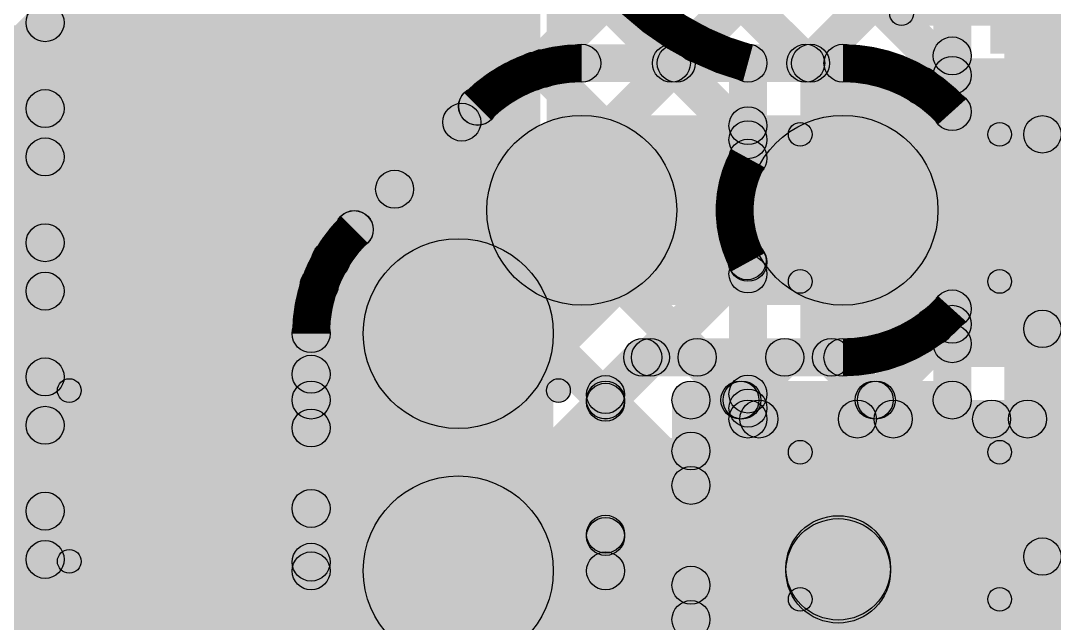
# Model space of a CAD drawing. Header units: millimetres. Extents: x -0.24 to 2.5, y 0 to 2.55.
# Drawn here: x 0.3778 to 0.5955, y 0.2309 to 0.358 of the extents above; entities that cross this region are included whole.
import ezdxf

# ---------------------------------------------------------------- set-up
doc = ezdxf.new("R2010")
doc.units = ezdxf.units.MM
doc.header["$MEASUREMENT"] = 0
for name, color, linetype in [('BottomLayer', 5, 'Continuous'), ('BottomPaste', 16, 'Continuous'), ('BottomSolder', 6, 'Continuous'), ('TopLayer', 1, 'Continuous'), ('TopOverlay', 2, 'Continuous'), ('TopPaste', 8, 'Continuous'), ('TopSolder', 216, 'Continuous'), ('ViaHoleLayer', 16, 'Continuous')]:
    doc.layers.add(name, color=color, linetype=linetype)

# ---------------------------------------------------------------- blocks, each defined once
blk = doc.blocks.new('SMD_H______4')
at = {"layer": 'TopLayer'}
blk.add_hatch(color=1, dxfattribs=at).paths.add_polyline_path([(-0.43393, 0.04921), (-0.36307, 0.04921), (-0.36307, -0.04921), (-0.43393, -0.04921)])
at = {"layer": 'TopOverlay'}
for points in [[(-0.4795, 0.661), (-0.4745, 0.661), (-0.4745, 0.046), (-0.4795, 0.046)], [(-0.477, 0.0435), (-0.477, 0.0485), (-0.441, 0.0485), (-0.441, 0.0435)], [(-0.4435, 0.046), (-0.4385, 0.046), (-0.4385, -0.057), (-0.4435, -0.057)], [(-0.441, -0.0595), (-0.441, -0.0545), (-0.256, -0.0545), (-0.256, -0.0595)]]:
    blk.add_hatch(color=2, dxfattribs=at).paths.add_polyline_path(points)
h = blk.add_hatch(color=2, dxfattribs=at)
edge = h.paths.add_edge_path()
edge.add_arc((-0.477, 0.046), 0.0025, 0, 360)
h = blk.add_hatch(color=2, dxfattribs=at)
edge = h.paths.add_edge_path()
edge.add_arc((-0.477, 0.046), 0.0025, 0, 360)
h = blk.add_hatch(color=2, dxfattribs=at)
edge = h.paths.add_edge_path()
edge.add_arc((-0.441, 0.046), 0.0025, 0, 360)
h = blk.add_hatch(color=2, dxfattribs=at)
edge = h.paths.add_edge_path()
edge.add_arc((-0.441, 0.046), 0.0025, 0, 360)
h = blk.add_hatch(color=2, dxfattribs=at)
edge = h.paths.add_edge_path()
edge.add_arc((-0.441, -0.057), 0.0025, 0, 360)
h = blk.add_hatch(color=2, dxfattribs=at)
edge = h.paths.add_edge_path()
edge.add_arc((-0.441, -0.057), 0.0025, 0, 360)
at = {"layer": 'TopPaste'}
blk.add_hatch(color=8, dxfattribs=at).paths.add_polyline_path([(-0.43393, 0.04921), (-0.36307, 0.04921), (-0.36307, -0.04921), (-0.43393, -0.04921)])
at = {"layer": 'TopSolder'}
blk.add_hatch(color=216, dxfattribs=at).paths.add_polyline_path([(-0.43793, 0.05321), (-0.35907, 0.05321), (-0.35907, -0.05321), (-0.43793, -0.05321)])
at = {"layer": 'TopOverlay'}
for centre in [(-0.477, 0.046), (-0.477, 0.046), (-0.441, 0.046), (-0.441, 0.046), (-0.441, -0.057), (-0.441, -0.057)]:
    blk.add_circle(centre, 0.0025, dxfattribs=at)
blk = doc.blocks.new('C__0603_19')
at = {"layer": 'TopLayer'}
for points in [[(-0.015, 0.0175), (-0.015, -0.0175), (-0.045, -0.0175), (-0.045, 0.0175)], [(0.045, 0.0175), (0.045, -0.0175), (0.015, -0.0175), (0.015, 0.0175)]]:
    blk.add_hatch(color=1, dxfattribs=at).paths.add_polyline_path(points)
at = {"layer": 'TopOverlay'}
h = blk.add_hatch(color=2, dxfattribs=at)
edge = h.paths.add_edge_path()
edge.add_arc((-0.049, 0.021), 0.0025, 0, 360)
h = blk.add_hatch(color=2, dxfattribs=at)
edge = h.paths.add_edge_path()
edge.add_arc((-0.049, 0.021), 0.0025, 0, 360)
for points in [[(-0.018, 0.0235), (-0.018, 0.0185), (-0.049, 0.0185), (-0.049, 0.0235)], [(0.049, 0.0235), (0.049, 0.0185), (0.018, 0.0185), (0.018, 0.0235)], [(-0.0465, -0.021), (-0.0515, -0.021), (-0.0515, 0.021), (-0.0465, 0.021)], [(0.0515, -0.021), (0.0465, -0.021), (0.0465, 0.021), (0.0515, 0.021)], [(-0.018, -0.0185), (-0.018, -0.0235), (-0.049, -0.0235), (-0.049, -0.0185)], [(0.049, -0.0185), (0.049, -0.0235), (0.018, -0.0235), (0.018, -0.0185)]]:
    blk.add_hatch(color=2, dxfattribs=at).paths.add_polyline_path(points)
h = blk.add_hatch(color=2, dxfattribs=at)
edge = h.paths.add_edge_path()
edge.add_arc((-0.018, 0.021), 0.0025, 0, 360)
h = blk.add_hatch(color=2, dxfattribs=at)
edge = h.paths.add_edge_path()
edge.add_arc((0.018, 0.021), 0.0025, 0, 360)
h = blk.add_hatch(color=2, dxfattribs=at)
edge = h.paths.add_edge_path()
edge.add_arc((0.049, 0.021), 0.0025, 0, 360)
h = blk.add_hatch(color=2, dxfattribs=at)
edge = h.paths.add_edge_path()
edge.add_arc((0.049, 0.021), 0.0025, 0, 360)
h = blk.add_hatch(color=2, dxfattribs=at)
edge = h.paths.add_edge_path()
edge.add_arc((-0.049, -0.021), 0.0025, 0, 360)
h = blk.add_hatch(color=2, dxfattribs=at)
edge = h.paths.add_edge_path()
edge.add_arc((-0.049, -0.021), 0.0025, 0, 360)
h = blk.add_hatch(color=2, dxfattribs=at)
edge = h.paths.add_edge_path()
edge.add_arc((-0.018, -0.021), 0.0025, 0, 360)
h = blk.add_hatch(color=2, dxfattribs=at)
edge = h.paths.add_edge_path()
edge.add_arc((0.018, -0.021), 0.0025, 0, 360)
h = blk.add_hatch(color=2, dxfattribs=at)
edge = h.paths.add_edge_path()
edge.add_arc((0.049, -0.021), 0.0025, 0, 360)
h = blk.add_hatch(color=2, dxfattribs=at)
edge = h.paths.add_edge_path()
edge.add_arc((0.049, -0.021), 0.0025, 0, 360)
at = {"layer": 'TopPaste'}
for points in [[(-0.015, 0.0175), (-0.015, -0.0175), (-0.045, -0.0175), (-0.045, 0.0175)], [(0.045, 0.0175), (0.045, -0.0175), (0.015, -0.0175), (0.015, 0.0175)]]:
    blk.add_hatch(color=8, dxfattribs=at).paths.add_polyline_path(points)
at = {"layer": 'TopSolder'}
for points in [[(-0.01264, 0.01986), (-0.01264, -0.01986), (-0.04736, -0.01986), (-0.04736, 0.01986)], [(0.04736, 0.01986), (0.04736, -0.01986), (0.01264, -0.01986), (0.01264, 0.01986)]]:
    blk.add_hatch(color=216, dxfattribs=at).paths.add_polyline_path(points)
at = {"layer": 'TopOverlay'}
for centre in [(-0.049, 0.021), (-0.049, 0.021), (-0.018, 0.021), (0.018, 0.021), (0.049, 0.021), (0.049, 0.021), (-0.049, -0.021), (-0.049, -0.021), (-0.018, -0.021), (0.018, -0.021), (0.049, -0.021), (0.049, -0.021)]:
    blk.add_circle(centre, 0.0025, dxfattribs=at)
blk = doc.blocks.new('RES_0805_B_46')
at = {"layer": 'BottomLayer'}
for points in [[(-0.06, 0.025), (-0.02, 0.025), (-0.02, -0.025), (-0.06, -0.025)], [(0.02, 0.025), (0.06, 0.025), (0.06, -0.025), (0.02, -0.025)]]:
    blk.add_hatch(color=5, dxfattribs=at).paths.add_polyline_path(points)
at = {"layer": 'BottomPaste'}
for points in [[(-0.06, 0.025), (-0.02, 0.025), (-0.02, -0.025), (-0.06, -0.025)], [(0.02, 0.025), (0.06, 0.025), (0.06, -0.025), (0.02, -0.025)]]:
    blk.add_hatch(color=16, dxfattribs=at).paths.add_polyline_path(points)
at = {"layer": 'BottomSolder'}
for points in [[(-0.064, 0.029), (-0.016, 0.029), (-0.016, -0.029), (-0.064, -0.029)], [(0.016, 0.029), (0.064, 0.029), (0.064, -0.029), (0.016, -0.029)]]:
    blk.add_hatch(color=6, dxfattribs=at).paths.add_polyline_path(points)
blk = doc.blocks.new('RES_0805_B_51')
at = {"layer": 'BottomLayer'}
for points in [[(-0.06, 0.025), (-0.02, 0.025), (-0.02, -0.025), (-0.06, -0.025)], [(0.02, 0.025), (0.06, 0.025), (0.06, -0.025), (0.02, -0.025)]]:
    blk.add_hatch(color=5, dxfattribs=at).paths.add_polyline_path(points)
at = {"layer": 'BottomPaste'}
for points in [[(-0.06, 0.025), (-0.02, 0.025), (-0.02, -0.025), (-0.06, -0.025)], [(0.02, 0.025), (0.06, 0.025), (0.06, -0.025), (0.02, -0.025)]]:
    blk.add_hatch(color=16, dxfattribs=at).paths.add_polyline_path(points)
at = {"layer": 'BottomSolder'}
for points in [[(-0.064, 0.029), (-0.016, 0.029), (-0.016, -0.029), (-0.064, -0.029)], [(0.016, 0.029), (0.064, 0.029), (0.064, -0.029), (0.016, -0.029)]]:
    blk.add_hatch(color=6, dxfattribs=at).paths.add_polyline_path(points)
blk = doc.blocks.new('SOT_23_B_55')
at = {"layer": 'BottomLayer'}
for points in [[(-0.05354, 0.05748), (-0.02126, 0.05748), (-0.02126, 0.02126), (-0.05354, 0.02126)], [(0.02126, 0.05748), (0.05354, 0.05748), (0.05354, 0.02126), (0.02126, 0.02126)], [(-0.01614, -0.02126), (0.01614, -0.02126), (0.01614, -0.05748), (-0.01614, -0.05748)]]:
    blk.add_hatch(color=5, dxfattribs=at).paths.add_polyline_path(points)
at = {"layer": 'BottomPaste'}
for points in [[(-0.05354, 0.05748), (-0.02126, 0.05748), (-0.02126, 0.02126), (-0.05354, 0.02126)], [(0.02126, 0.05748), (0.05354, 0.05748), (0.05354, 0.02126), (0.02126, 0.02126)], [(-0.01614, -0.02126), (0.01614, -0.02126), (0.01614, -0.05748), (-0.01614, -0.05748)]]:
    blk.add_hatch(color=16, dxfattribs=at).paths.add_polyline_path(points)
at = {"layer": 'BottomSolder'}
for points in [[(-0.05754, 0.06148), (-0.01726, 0.06148), (-0.01726, 0.01726), (-0.05754, 0.01726)], [(0.01726, 0.06148), (0.05754, 0.06148), (0.05754, 0.01726), (0.01726, 0.01726)], [(-0.02014, -0.01726), (0.02014, -0.01726), (0.02014, -0.06148), (-0.02014, -0.06148)]]:
    blk.add_hatch(color=6, dxfattribs=at).paths.add_polyline_path(points)
blk = doc.blocks.new('IND_0603_57')
at = {"layer": 'TopLayer'}
for points in [[(-0.04921, 0.01378), (-0.01575, 0.01378), (-0.01575, -0.01378), (-0.04921, -0.01378)], [(0.01575, 0.01378), (0.04921, 0.01378), (0.04921, -0.01378), (0.01575, -0.01378)]]:
    blk.add_hatch(color=1, dxfattribs=at).paths.add_polyline_path(points)
at = {"layer": 'TopOverlay'}
h = blk.add_hatch(color=2, dxfattribs=at)
edge = h.paths.add_edge_path()
edge.add_arc((-0.05366, 0.01869), 0.0025, 0, 360)
h = blk.add_hatch(color=2, dxfattribs=at)
edge = h.paths.add_edge_path()
edge.add_arc((-0.05366, 0.01869), 0.0025, 0, 360)
for points in [[(-0.05366, 0.01619), (-0.05366, 0.02119), (0.05329, 0.02119), (0.05329, 0.01619)], [(-0.05116, -0.01857), (-0.05616, -0.01857), (-0.05616, 0.01869), (-0.05116, 0.01869)], [(0.05579, -0.01857), (0.05079, -0.01857), (0.05079, 0.01869), (0.05579, 0.01869)], [(-0.05366, -0.02107), (-0.05366, -0.01607), (0.05329, -0.01607), (0.05329, -0.02107)]]:
    blk.add_hatch(color=2, dxfattribs=at).paths.add_polyline_path(points)
h = blk.add_hatch(color=2, dxfattribs=at)
edge = h.paths.add_edge_path()
edge.add_arc((0.05329, 0.01869), 0.0025, 0, 360)
h = blk.add_hatch(color=2, dxfattribs=at)
edge = h.paths.add_edge_path()
edge.add_arc((0.05329, 0.01869), 0.0025, 0, 360)
h = blk.add_hatch(color=2, dxfattribs=at)
edge = h.paths.add_edge_path()
edge.add_arc((-0.05366, -0.01857), 0.0025, 0, 360)
h = blk.add_hatch(color=2, dxfattribs=at)
edge = h.paths.add_edge_path()
edge.add_arc((-0.05366, -0.01857), 0.0025, 0, 360)
h = blk.add_hatch(color=2, dxfattribs=at)
edge = h.paths.add_edge_path()
edge.add_arc((0.05329, -0.01857), 0.0025, 0, 360)
h = blk.add_hatch(color=2, dxfattribs=at)
edge = h.paths.add_edge_path()
edge.add_arc((0.05329, -0.01857), 0.0025, 0, 360)
at = {"layer": 'TopPaste'}
for points in [[(-0.04921, 0.01378), (-0.01575, 0.01378), (-0.01575, -0.01378), (-0.04921, -0.01378)], [(0.01575, 0.01378), (0.04921, 0.01378), (0.04921, -0.01378), (0.01575, -0.01378)]]:
    blk.add_hatch(color=8, dxfattribs=at).paths.add_polyline_path(points)
at = {"layer": 'TopSolder'}
for points in [[(-0.05321, 0.01778), (-0.01175, 0.01778), (-0.01175, -0.01778), (-0.05321, -0.01778)], [(0.01175, 0.01778), (0.05321, 0.01778), (0.05321, -0.01778), (0.01175, -0.01778)]]:
    blk.add_hatch(color=216, dxfattribs=at).paths.add_polyline_path(points)
at = {"layer": 'TopOverlay'}
for centre in [(-0.05366, 0.01869), (-0.05366, 0.01869), (0.05329, 0.01869), (0.05329, 0.01869), (-0.05366, -0.01857), (-0.05366, -0.01857), (0.05329, -0.01857), (0.05329, -0.01857)]:
    blk.add_circle(centre, 0.0025, dxfattribs=at)
blk = doc.blocks.new('C__0805_58')
at = {"layer": 'TopLayer'}
for points in [[(-0.06, 0.03), (-0.02, 0.03), (-0.02, -0.03), (-0.06, -0.03)], [(0.02, 0.03), (0.06, 0.03), (0.06, -0.03), (0.02, -0.03)]]:
    blk.add_hatch(color=1, dxfattribs=at).paths.add_polyline_path(points)
at = {"layer": 'TopOverlay'}
h = blk.add_hatch(color=2, dxfattribs=at)
edge = h.paths.add_edge_path()
edge.add_arc((-0.065, 0.035), 0.00394, 0, 360)
h = blk.add_hatch(color=2, dxfattribs=at)
edge = h.paths.add_edge_path()
edge.add_arc((-0.065, 0.035), 0.00394, 0, 360)
for points in [[(-0.024, 0.03894), (-0.024, 0.03106), (-0.065, 0.03106), (-0.065, 0.03894)], [(0.065, 0.03894), (0.065, 0.03106), (0.024, 0.03106), (0.024, 0.03894)], [(-0.06106, -0.035), (-0.06894, -0.035), (-0.06894, 0.035), (-0.06106, 0.035)], [(0.06894, -0.035), (0.06106, -0.035), (0.06106, 0.035), (0.06894, 0.035)], [(-0.024, -0.03106), (-0.024, -0.03894), (-0.065, -0.03894), (-0.065, -0.03106)], [(0.065, -0.03106), (0.065, -0.03894), (0.024, -0.03894), (0.024, -0.03106)]]:
    blk.add_hatch(color=2, dxfattribs=at).paths.add_polyline_path(points)
h = blk.add_hatch(color=2, dxfattribs=at)
edge = h.paths.add_edge_path()
edge.add_arc((-0.024, 0.035), 0.00394, 0, 360)
h = blk.add_hatch(color=2, dxfattribs=at)
edge = h.paths.add_edge_path()
edge.add_arc((0.024, 0.035), 0.00394, 0, 360)
h = blk.add_hatch(color=2, dxfattribs=at)
edge = h.paths.add_edge_path()
edge.add_arc((0.065, 0.035), 0.00394, 0, 360)
h = blk.add_hatch(color=2, dxfattribs=at)
edge = h.paths.add_edge_path()
edge.add_arc((0.065, 0.035), 0.00394, 0, 360)
h = blk.add_hatch(color=2, dxfattribs=at)
edge = h.paths.add_edge_path()
edge.add_arc((-0.065, -0.035), 0.00394, 0, 360)
h = blk.add_hatch(color=2, dxfattribs=at)
edge = h.paths.add_edge_path()
edge.add_arc((-0.065, -0.035), 0.00394, 0, 360)
h = blk.add_hatch(color=2, dxfattribs=at)
edge = h.paths.add_edge_path()
edge.add_arc((-0.024, -0.035), 0.00394, 0, 360)
h = blk.add_hatch(color=2, dxfattribs=at)
edge = h.paths.add_edge_path()
edge.add_arc((0.024, -0.035), 0.00394, 0, 360)
h = blk.add_hatch(color=2, dxfattribs=at)
edge = h.paths.add_edge_path()
edge.add_arc((0.065, -0.035), 0.00394, 0, 360)
h = blk.add_hatch(color=2, dxfattribs=at)
edge = h.paths.add_edge_path()
edge.add_arc((0.065, -0.035), 0.00394, 0, 360)
at = {"layer": 'TopPaste'}
for points in [[(-0.06, 0.03), (-0.02, 0.03), (-0.02, -0.03), (-0.06, -0.03)], [(0.02, 0.03), (0.06, 0.03), (0.06, -0.03), (0.02, -0.03)]]:
    blk.add_hatch(color=8, dxfattribs=at).paths.add_polyline_path(points)
at = {"layer": 'TopSolder'}
for points in [[(-0.06276, 0.03276), (-0.01724, 0.03276), (-0.01724, -0.03276), (-0.06276, -0.03276)], [(0.01724, 0.03276), (0.06276, 0.03276), (0.06276, -0.03276), (0.01724, -0.03276)]]:
    blk.add_hatch(color=216, dxfattribs=at).paths.add_polyline_path(points)
at = {"layer": 'TopOverlay'}
for centre in [(-0.065, 0.035), (-0.065, 0.035), (-0.024, 0.035), (0.024, 0.035), (0.065, 0.035), (0.065, 0.035), (-0.065, -0.035), (-0.065, -0.035), (-0.024, -0.035), (0.024, -0.035), (0.065, -0.035), (0.065, -0.035)]:
    blk.add_circle(centre, 0.00394, dxfattribs=at)

msp = doc.modelspace()

# ---------------------------------------------------------------- hatches: boundary and pattern name
at = {"layer": 'BottomLayer'}
for points in [[(0.38583, 0.3547), (0.38017, 0.36036), (0.75117, 0.73136), (0.75683, 0.7257)], [(0.387, 0.14254), (0.379, 0.14254), (0.379, 0.581), (0.387, 0.581)], [(0.578, 0.33878), (0.57, 0.33878), (0.57, 0.541), (0.578, 0.541)], [(0.585, 0.276), (0.656, 0.276), (0.656, 0.53), (0.585, 0.53)], [(0.38583, 0.32642), (0.38017, 0.33208), (0.57117, 0.52308), (0.57683, 0.51742)], [(0.38583, 0.29814), (0.38017, 0.30379), (0.57117, 0.49479), (0.57683, 0.48914)], [(0.38017, 0.47804), (0.38583, 0.48369), (0.51769, 0.35183), (0.51204, 0.34617)], [(0.38583, 0.26985), (0.38017, 0.27551), (0.57117, 0.46651), (0.57683, 0.46085)], [(0.45938, 0.4554), (0.46504, 0.46106), (0.57683, 0.34926), (0.57117, 0.34361)], [(0.38017, 0.44975), (0.38583, 0.45541), (0.49054, 0.3507), (0.48488, 0.34504)], [(0.44363, 0.44287), (0.44928, 0.44852), (0.54598, 0.35183), (0.54032, 0.34617)], [(0.48875, 0.34449), (0.48309, 0.35014), (0.57117, 0.43822), (0.57683, 0.43257)], [(0.38017, 0.42147), (0.38583, 0.42713), (0.47356, 0.3394), (0.4679, 0.33374)], [(0.51872, 0.34617), (0.51306, 0.35183), (0.57117, 0.40994), (0.57683, 0.40428)], [(0.38017, 0.39318), (0.38583, 0.39884), (0.45941, 0.32525), (0.45376, 0.3196)], [(0.547, 0.34617), (0.54135, 0.35183), (0.57117, 0.38165), (0.57683, 0.376)], [(0.38017, 0.3649), (0.38583, 0.37056), (0.44601, 0.31038), (0.44035, 0.30472)], [(0.496, 0.345), (0.496, 0.353), (0.551, 0.353), (0.551, 0.345)], [(0.57045, 0.34134), (0.5648, 0.34699), (0.57117, 0.35337), (0.57683, 0.34771)], [(0.38017, 0.33662), (0.38583, 0.34227), (0.44183, 0.28627), (0.43617, 0.28062)], [(0.45093, 0.31111), (0.44527, 0.31677), (0.47123, 0.34273), (0.47689, 0.33707)], [(0.496, 0.298), (0.496, 0.338), (0.551, 0.338), (0.551, 0.298)], [(0.48414, 0.27786), (0.45586, 0.30614), (0.48186, 0.33214), (0.51014, 0.30386)], [(0.38017, 0.30833), (0.38583, 0.31399), (0.44183, 0.25799), (0.43617, 0.25233)], [(0.38583, 0.24157), (0.38017, 0.24722), (0.43786, 0.30491), (0.44351, 0.29925)], [(0.56085, 0.27517), (0.5552, 0.28083), (0.57117, 0.2968), (0.57683, 0.29115)], [(0.56737, 0.29083), (0.57303, 0.29649), (0.57683, 0.29269), (0.57117, 0.28704)], [(0.578, 0.278), (0.57, 0.278), (0.57, 0.29722), (0.578, 0.29722)], [(0.443, 0.278), (0.435, 0.278), (0.435, 0.292), (0.443, 0.292)], [(0.49, 0.242), (0.45, 0.242), (0.45, 0.292), (0.49, 0.292)], [(0.50383, 0.27471), (0.49817, 0.28037), (0.50763, 0.28983), (0.51329, 0.28417)], [(0.50383, 0.27633), (0.49817, 0.28199), (0.50601, 0.28983), (0.51167, 0.28417)], [(0.50884, 0.283), (0.50884, 0.291), (0.551, 0.291), (0.551, 0.283)], [(0.51747, 0.28417), (0.52313, 0.28983), (0.53213, 0.28083), (0.52647, 0.27517)], [(0.53257, 0.27517), (0.52691, 0.28083), (0.53591, 0.28983), (0.54157, 0.28417)], [(0.54575, 0.28417), (0.55141, 0.28983), (0.56041, 0.28083), (0.55475, 0.27517)], [(0.38017, 0.28005), (0.38583, 0.2857), (0.44183, 0.2297), (0.43617, 0.22405)], [(0.49817, 0.27518), (0.50383, 0.28084), (0.52183, 0.26284), (0.51617, 0.25718)], [(0.519, 0.274), (0.519, 0.282), (0.574, 0.282), (0.574, 0.274)], [(0.443, 0.242), (0.435, 0.242), (0.435, 0.278), (0.443, 0.278)], [(0.443, 0.242), (0.435, 0.242), (0.435, 0.278), (0.443, 0.278)], [(0.505, 0.242), (0.497, 0.242), (0.497, 0.278), (0.505, 0.278)], [(0.505, 0.206), (0.497, 0.206), (0.497, 0.278), (0.505, 0.278)], [(0.523, 0.206), (0.515, 0.206), (0.515, 0.278), (0.523, 0.278)], [(0.38583, 0.21328), (0.38017, 0.21894), (0.43617, 0.27494), (0.44183, 0.26928)], [(0.50383, 0.24643), (0.49817, 0.25209), (0.51617, 0.27009), (0.52183, 0.26443)], [(0.38017, 0.25176), (0.38583, 0.25742), (0.54142, 0.10183), (0.53576, 0.09617)], [(0.49817, 0.2469), (0.50383, 0.25256), (0.52183, 0.23456), (0.51617, 0.2289)], [(0.55, 0.23163), (0.55, 0.25363), (0.648, 0.25363), (0.648, 0.23163)], [(0.38583, 0.185), (0.38017, 0.19065), (0.43617, 0.24665), (0.44183, 0.241)], [(0.443, 0.206), (0.435, 0.206), (0.435, 0.242), (0.443, 0.242)], [(0.50383, 0.21815), (0.49817, 0.2238), (0.51617, 0.2418), (0.52183, 0.23615)], [(0.561, 0.242), (0.539, 0.242), (0.539, 0.24263), (0.561, 0.24263)]]:
    msp.add_hatch(color=5, dxfattribs=at).paths.add_polyline_path(points)
h = msp.add_hatch(color=5, dxfattribs=at)
edge = h.paths.add_edge_path()
edge.add_arc((0.383, 0.35753), 0.004, 0, 360)
h = msp.add_hatch(color=5, dxfattribs=at)
edge = h.paths.add_edge_path()
edge.add_arc((0.496, 0.349), 0.004, 0, 360)
h = msp.add_hatch(color=5, dxfattribs=at)
edge = h.paths.add_edge_path()
edge.add_arc((0.496, 0.349), 0.004, 0, 360)
h = msp.add_hatch(color=5, dxfattribs=at)
edge = h.paths.add_edge_path()
edge.add_arc((0.496, 0.349), 0.004, 0, 360)
h = msp.add_hatch(color=5, dxfattribs=at)
edge = h.paths.add_edge_path()
edge.add_arc((0.51487, 0.349), 0.004, 0, 360)
h = msp.add_hatch(color=5, dxfattribs=at)
edge = h.paths.add_edge_path()
edge.add_arc((0.51589, 0.349), 0.004, 0, 360)
h = msp.add_hatch(color=5, dxfattribs=at)
edge = h.paths.add_edge_path()
edge.add_arc((0.54315, 0.349), 0.004, 0, 360)
h = msp.add_hatch(color=5, dxfattribs=at)
edge = h.paths.add_edge_path()
edge.add_arc((0.54417, 0.349), 0.004, 0, 360)
h = msp.add_hatch(color=5, dxfattribs=at)
edge = h.paths.add_edge_path()
edge.add_arc((0.551, 0.349), 0.004, 0, 360)
h = msp.add_hatch(color=5, dxfattribs=at)
edge = h.paths.add_edge_path()
edge.add_arc((0.551, 0.349), 0.004, 0, 360)
h = msp.add_hatch(color=5, dxfattribs=at)
edge = h.paths.add_edge_path()
edge.add_arc((0.574, 0.35054), 0.004, 0, 360)
h = msp.add_hatch(color=5, dxfattribs=at)
edge = h.paths.add_edge_path()
edge.add_arc((0.48592, 0.34732), 0.004, 0, 360)
h = msp.add_hatch(color=5, dxfattribs=at)
edge = h.paths.add_edge_path()
edge.add_arc((0.48771, 0.34787), 0.004, 0, 360)
h = msp.add_hatch(color=5, dxfattribs=at)
edge = h.paths.add_edge_path()
edge.add_arc((0.574, 0.34643), 0.004, 0, 360)
h = msp.add_hatch(color=5, dxfattribs=at)
edge = h.paths.add_edge_path()
edge.add_arc((0.56762, 0.34417), 0.004, 0, 360)
h = msp.add_hatch(color=5, dxfattribs=at)
edge = h.paths.add_edge_path()
edge.add_arc((0.47408, 0.33992), 0.004, 0, 360)
h = msp.add_hatch(color=5, dxfattribs=at)
edge = h.paths.add_edge_path()
edge.add_arc((0.383, 0.33944), 0.004, 0, 360)
h = msp.add_hatch(color=5, dxfattribs=at)
edge = h.paths.add_edge_path()
edge.add_arc((0.47406, 0.3399), 0.004, 0, 360)
h = msp.add_hatch(color=5, dxfattribs=at)
edge = h.paths.add_edge_path()
edge.add_arc((0.47406, 0.3399), 0.004, 0, 360)
h = msp.add_hatch(color=5, dxfattribs=at)
edge = h.paths.add_edge_path()
edge.add_arc((0.574, 0.33878), 0.004, 0, 360)
h = msp.add_hatch(color=5, dxfattribs=at)
edge = h.paths.add_edge_path()
edge.add_arc((0.574, 0.33878), 0.004, 0, 360)
h = msp.add_hatch(color=5, dxfattribs=at)
edge = h.paths.add_edge_path()
edge.add_arc((0.47073, 0.33657), 0.004, 0, 360)
h = msp.add_hatch(color=5, dxfattribs=at)
edge = h.paths.add_edge_path()
edge.add_arc((0.496, 0.318), 0.02, 0, 360)
h = msp.add_hatch(color=5, dxfattribs=at)
edge = h.paths.add_edge_path()
edge.add_arc((0.496, 0.318), 0.02, 0, 360)
h = msp.add_hatch(color=5, dxfattribs=at)
edge = h.paths.add_edge_path()
edge.add_arc((0.551, 0.318), 0.02, 0, 360)
h = msp.add_hatch(color=5, dxfattribs=at)
edge = h.paths.add_edge_path()
edge.add_arc((0.383, 0.32925), 0.004, 0, 360)
h = msp.add_hatch(color=5, dxfattribs=at)
edge = h.paths.add_edge_path()
edge.add_arc((0.551, 0.318), 0.01181, 0, 360)
h = msp.add_hatch(color=5, dxfattribs=at)
edge = h.paths.add_edge_path()
edge.add_arc((0.45659, 0.32243), 0.004, 0, 360)
h = msp.add_hatch(color=5, dxfattribs=at)
edge = h.paths.add_edge_path()
edge.add_arc((0.44808, 0.31392), 0.004, 0, 360)
h = msp.add_hatch(color=5, dxfattribs=at)
edge = h.paths.add_edge_path()
edge.add_arc((0.4481, 0.31394), 0.004, 0, 360)
h = msp.add_hatch(color=5, dxfattribs=at)
edge = h.paths.add_edge_path()
edge.add_arc((0.4481, 0.31394), 0.004, 0, 360)
h = msp.add_hatch(color=5, dxfattribs=at)
edge = h.paths.add_edge_path()
edge.add_arc((0.383, 0.31116), 0.004, 0, 360)
h = msp.add_hatch(color=5, dxfattribs=at)
edge = h.paths.add_edge_path()
edge.add_arc((0.44318, 0.30755), 0.004, 0, 360)
h = msp.add_hatch(color=5, dxfattribs=at)
edge = h.paths.add_edge_path()
edge.add_arc((0.47, 0.292), 0.02, 0, 360)
h = msp.add_hatch(color=5, dxfattribs=at)
edge = h.paths.add_edge_path()
edge.add_arc((0.47, 0.292), 0.02, 0, 360)
h = msp.add_hatch(color=5, dxfattribs=at)
edge = h.paths.add_edge_path()
edge.add_arc((0.383, 0.30096), 0.004, 0, 360)
h = msp.add_hatch(color=5, dxfattribs=at)
edge = h.paths.add_edge_path()
edge.add_arc((0.44068, 0.30208), 0.004, 0, 360)
h = msp.add_hatch(color=5, dxfattribs=at)
edge = h.paths.add_edge_path()
edge.add_arc((0.574, 0.29722), 0.004, 0, 360)
h = msp.add_hatch(color=5, dxfattribs=at)
edge = h.paths.add_edge_path()
edge.add_arc((0.574, 0.29722), 0.004, 0, 360)
h = msp.add_hatch(color=5, dxfattribs=at)
edge = h.paths.add_edge_path()
edge.add_arc((0.5702, 0.29366), 0.004, 0, 360)
h = msp.add_hatch(color=5, dxfattribs=at)
edge = h.paths.add_edge_path()
edge.add_arc((0.574, 0.29397), 0.004, 0, 360)
h = msp.add_hatch(color=5, dxfattribs=at)
edge = h.paths.add_edge_path()
edge.add_arc((0.439, 0.292), 0.004, 0, 360)
h = msp.add_hatch(color=5, dxfattribs=at)
edge = h.paths.add_edge_path()
edge.add_arc((0.439, 0.292), 0.004, 0, 360)
h = msp.add_hatch(color=5, dxfattribs=at)
edge = h.paths.add_edge_path()
edge.add_arc((0.439, 0.292), 0.004, 0, 360)
h = msp.add_hatch(color=5, dxfattribs=at)
edge = h.paths.add_edge_path()
edge.add_arc((0.574, 0.28987), 0.004, 0, 360)
h = msp.add_hatch(color=5, dxfattribs=at)
edge = h.paths.add_edge_path()
edge.add_arc((0.50884, 0.287), 0.004, 0, 360)
h = msp.add_hatch(color=5, dxfattribs=at)
edge = h.paths.add_edge_path()
edge.add_arc((0.50884, 0.287), 0.004, 0, 360)
h = msp.add_hatch(color=5, dxfattribs=at)
edge = h.paths.add_edge_path()
edge.add_arc((0.51046, 0.287), 0.004, 0, 360)
h = msp.add_hatch(color=5, dxfattribs=at)
edge = h.paths.add_edge_path()
edge.add_arc((0.5203, 0.287), 0.004, 0, 360)
h = msp.add_hatch(color=5, dxfattribs=at)
edge = h.paths.add_edge_path()
edge.add_arc((0.53874, 0.287), 0.004, 0, 360)
h = msp.add_hatch(color=5, dxfattribs=at)
edge = h.paths.add_edge_path()
edge.add_arc((0.54858, 0.287), 0.004, 0, 360)
h = msp.add_hatch(color=5, dxfattribs=at)
edge = h.paths.add_edge_path()
edge.add_arc((0.551, 0.287), 0.004, 0, 360)
h = msp.add_hatch(color=5, dxfattribs=at)
edge = h.paths.add_edge_path()
edge.add_arc((0.551, 0.287), 0.004, 0, 360)
h = msp.add_hatch(color=5, dxfattribs=at)
edge = h.paths.add_edge_path()
edge.add_arc((0.439, 0.28344), 0.004, 0, 360)
h = msp.add_hatch(color=5, dxfattribs=at)
edge = h.paths.add_edge_path()
edge.add_arc((0.383, 0.28288), 0.004, 0, 360)
h = msp.add_hatch(color=5, dxfattribs=at)
edge = h.paths.add_edge_path()
edge.add_arc((0.501, 0.27916), 0.004, 0, 360)
h = msp.add_hatch(color=5, dxfattribs=at)
edge = h.paths.add_edge_path()
edge.add_arc((0.439, 0.278), 0.004, 0, 360)
h = msp.add_hatch(color=5, dxfattribs=at)
edge = h.paths.add_edge_path()
edge.add_arc((0.439, 0.278), 0.004, 0, 360)
h = msp.add_hatch(color=5, dxfattribs=at)
edge = h.paths.add_edge_path()
edge.add_arc((0.439, 0.278), 0.004, 0, 360)
h = msp.add_hatch(color=5, dxfattribs=at)
edge = h.paths.add_edge_path()
edge.add_arc((0.501, 0.27801), 0.004, 0, 360)
h = msp.add_hatch(color=5, dxfattribs=at)
edge = h.paths.add_edge_path()
edge.add_arc((0.501, 0.278), 0.004, 0, 360)
h = msp.add_hatch(color=5, dxfattribs=at)
edge = h.paths.add_edge_path()
edge.add_arc((0.501, 0.278), 0.004, 0, 360)
h = msp.add_hatch(color=5, dxfattribs=at)
edge = h.paths.add_edge_path()
edge.add_arc((0.501, 0.27754), 0.004, 0, 360)
h = msp.add_hatch(color=5, dxfattribs=at)
edge = h.paths.add_edge_path()
edge.add_arc((0.519, 0.278), 0.004, 0, 360)
h = msp.add_hatch(color=5, dxfattribs=at)
edge = h.paths.add_edge_path()
edge.add_arc((0.519, 0.278), 0.004, 0, 360)
h = msp.add_hatch(color=5, dxfattribs=at)
edge = h.paths.add_edge_path()
edge.add_arc((0.5293, 0.278), 0.004, 0, 360)
h = msp.add_hatch(color=5, dxfattribs=at)
edge = h.paths.add_edge_path()
edge.add_arc((0.52974, 0.278), 0.004, 0, 360)
h = msp.add_hatch(color=5, dxfattribs=at)
edge = h.paths.add_edge_path()
edge.add_arc((0.55758, 0.278), 0.004, 0, 360)
h = msp.add_hatch(color=5, dxfattribs=at)
edge = h.paths.add_edge_path()
edge.add_arc((0.55803, 0.278), 0.004, 0, 360)
h = msp.add_hatch(color=5, dxfattribs=at)
edge = h.paths.add_edge_path()
edge.add_arc((0.574, 0.278), 0.004, 0, 360)
h = msp.add_hatch(color=5, dxfattribs=at)
edge = h.paths.add_edge_path()
edge.add_arc((0.574, 0.278), 0.004, 0, 360)
h = msp.add_hatch(color=5, dxfattribs=at)
edge = h.paths.add_edge_path()
edge.add_arc((0.383, 0.27268), 0.004, 0, 360)
h = msp.add_hatch(color=5, dxfattribs=at)
edge = h.paths.add_edge_path()
edge.add_arc((0.439, 0.27211), 0.004, 0, 360)
h = msp.add_hatch(color=5, dxfattribs=at)
edge = h.paths.add_edge_path()
edge.add_arc((0.519, 0.26726), 0.004, 0, 360)
h = msp.add_hatch(color=5, dxfattribs=at)
edge = h.paths.add_edge_path()
edge.add_arc((0.519, 0.26001), 0.004, 0, 360)
h = msp.add_hatch(color=5, dxfattribs=at)
edge = h.paths.add_edge_path()
edge.add_arc((0.47, 0.242), 0.02, 0, 360)
h = msp.add_hatch(color=5, dxfattribs=at)
edge = h.paths.add_edge_path()
edge.add_arc((0.439, 0.25516), 0.004, 0, 360)
h = msp.add_hatch(color=5, dxfattribs=at)
edge = h.paths.add_edge_path()
edge.add_arc((0.383, 0.25459), 0.004, 0, 360)
h = msp.add_hatch(color=5, dxfattribs=at)
edge = h.paths.add_edge_path()
edge.add_arc((0.501, 0.24973), 0.004, 0, 360)
h = msp.add_hatch(color=5, dxfattribs=at)
edge = h.paths.add_edge_path()
edge.add_arc((0.501, 0.24926), 0.004, 0, 360)
h = msp.add_hatch(color=5, dxfattribs=at)
edge = h.paths.add_edge_path()
edge.add_arc((0.55, 0.24263), 0.011, 0, 360)
h = msp.add_hatch(color=5, dxfattribs=at)
edge = h.paths.add_edge_path()
edge.add_arc((0.55, 0.24263), 0.011, 0, 360)
h = msp.add_hatch(color=5, dxfattribs=at)
edge = h.paths.add_edge_path()
edge.add_arc((0.55, 0.242), 0.011, 0, 360)
h = msp.add_hatch(color=5, dxfattribs=at)
edge = h.paths.add_edge_path()
edge.add_arc((0.383, 0.2444), 0.004, 0, 360)
h = msp.add_hatch(color=5, dxfattribs=at)
edge = h.paths.add_edge_path()
edge.add_arc((0.439, 0.24383), 0.004, 0, 360)
h = msp.add_hatch(color=5, dxfattribs=at)
edge = h.paths.add_edge_path()
edge.add_arc((0.439, 0.242), 0.004, 0, 360)
h = msp.add_hatch(color=5, dxfattribs=at)
edge = h.paths.add_edge_path()
edge.add_arc((0.439, 0.242), 0.004, 0, 360)
h = msp.add_hatch(color=5, dxfattribs=at)
edge = h.paths.add_edge_path()
edge.add_arc((0.439, 0.242), 0.004, 0, 360)
h = msp.add_hatch(color=5, dxfattribs=at)
edge = h.paths.add_edge_path()
edge.add_arc((0.501, 0.242), 0.004, 0, 360)
h = msp.add_hatch(color=5, dxfattribs=at)
edge = h.paths.add_edge_path()
edge.add_arc((0.519, 0.23897), 0.004, 0, 360)
h = msp.add_hatch(color=5, dxfattribs=at)
edge = h.paths.add_edge_path()
edge.add_arc((0.519, 0.23173), 0.004, 0, 360)
at = {"layer": 'BottomSolder'}
h = msp.add_hatch(color=6, dxfattribs=at)
edge = h.paths.add_edge_path()
edge.add_arc((0.551, 0.318), 0.01581, 0, 360)
at = {"layer": 'TopLayer'}
for points in [[(0.31817, 0.39862), (0.32383, 0.40427), (0.62027, 0.10783), (0.61462, 0.10217)], [(0.31817, 0.37033), (0.32383, 0.37599), (0.59199, 0.10783), (0.58633, 0.10217)], [(0.49146, 0.36675), (0.49712, 0.3724), (0.53383, 0.33569), (0.52817, 0.33004)], [(0.32383, 0.2927), (0.31817, 0.29836), (0.39077, 0.37096), (0.39643, 0.3653)], [(0.32383, 0.23614), (0.31817, 0.24179), (0.44734, 0.37096), (0.45299, 0.3653)], [(0.32383, 0.26442), (0.31817, 0.27008), (0.41905, 0.37096), (0.42471, 0.3653)], [(0.32383, 0.20785), (0.31817, 0.21351), (0.47562, 0.37096), (0.48128, 0.3653)], [(0.37977, 0.3653), (0.38543, 0.37096), (0.64856, 0.10783), (0.6429, 0.10217)], [(0.40805, 0.3653), (0.41371, 0.37096), (0.67684, 0.10783), (0.67118, 0.10217)], [(0.43634, 0.3653), (0.442, 0.37096), (0.53383, 0.27913), (0.52817, 0.27347)], [(0.46462, 0.3653), (0.47028, 0.37096), (0.53383, 0.30741), (0.52817, 0.30175)], [(0.32383, 0.17957), (0.31817, 0.18522), (0.5012, 0.36826), (0.50686, 0.3626)], [(0.37, 0.22), (0.487, 0.22), (0.487, 0.357), (0.37, 0.357)], [(0.32383, 0.15128), (0.31817, 0.15694), (0.51728, 0.35605), (0.52294, 0.35039)], [(0.535, 0.32897), (0.527, 0.32897), (0.527, 0.34901), (0.535, 0.34901)], [(0.542, 0.285), (0.67, 0.285), (0.67, 0.35), (0.542, 0.35)], [(0.31817, 0.34205), (0.32383, 0.3477), (0.5637, 0.10783), (0.55805, 0.10217)], [(0.32383, 0.123), (0.31817, 0.12865), (0.52817, 0.33865), (0.53383, 0.333)], [(0.31817, 0.31376), (0.32383, 0.31942), (0.53542, 0.10783), (0.52976, 0.10217)], [(0.33129, 0.10217), (0.32563, 0.10783), (0.52799, 0.31019), (0.53365, 0.30453)], [(0.535, 0.274), (0.527, 0.274), (0.527, 0.30703), (0.535, 0.30703)], [(0.31817, 0.28548), (0.32383, 0.29114), (0.50714, 0.10783), (0.50148, 0.10217)], [(0.35957, 0.10217), (0.35391, 0.10783), (0.52817, 0.28209), (0.53383, 0.27643)], [(0.52817, 0.27347), (0.53383, 0.27913), (0.53613, 0.27683), (0.53047, 0.27117)], [(0.38785, 0.10217), (0.3822, 0.10783), (0.5512, 0.27683), (0.55685, 0.27117)], [(0.41614, 0.10217), (0.41048, 0.10783), (0.57948, 0.27683), (0.58514, 0.27117)], [(0.44442, 0.10217), (0.43877, 0.10783), (0.60777, 0.27683), (0.61342, 0.27117)], [(0.47271, 0.10217), (0.46705, 0.10783), (0.63605, 0.27683), (0.64171, 0.27117)], [(0.53047, 0.27117), (0.53613, 0.27683), (0.70416, 0.1088), (0.6985, 0.10314)], [(0.531, 0.27), (0.531, 0.278), (0.681, 0.278), (0.681, 0.27)], [(0.55875, 0.27117), (0.56441, 0.27683), (0.73541, 0.10583), (0.72975, 0.10017)], [(0.58704, 0.27117), (0.59269, 0.27683), (0.77469, 0.09483), (0.76904, 0.08917)], [(0.37, 0.109), (0.665, 0.109), (0.665, 0.27), (0.37, 0.27)]]:
    msp.add_hatch(color=1, dxfattribs=at).paths.add_polyline_path(points)
h = msp.add_hatch(color=1, dxfattribs=at)
edge = h.paths.add_edge_path()
edge.add_arc((0.52011, 0.35322), 0.004, 0, 360)
h = msp.add_hatch(color=1, dxfattribs=at)
edge = h.paths.add_edge_path()
edge.add_arc((0.531, 0.34901), 0.004, 0, 360)
h = msp.add_hatch(color=1, dxfattribs=at)
edge = h.paths.add_edge_path()
edge.add_arc((0.531, 0.34901), 0.004, 0, 360)
h = msp.add_hatch(color=1, dxfattribs=at)
edge = h.paths.add_edge_path()
edge.add_arc((0.531, 0.33583), 0.004, 0, 360)
h = msp.add_hatch(color=1, dxfattribs=at)
edge = h.paths.add_edge_path()
edge.add_arc((0.531, 0.33287), 0.004, 0, 360)
h = msp.add_hatch(color=1, dxfattribs=at)
edge = h.paths.add_edge_path()
edge.add_arc((0.531, 0.32897), 0.004, 0, 360)
h = msp.add_hatch(color=1, dxfattribs=at)
edge = h.paths.add_edge_path()
edge.add_arc((0.531, 0.32897), 0.004, 0, 360)
h = msp.add_hatch(color=1, dxfattribs=at)
edge = h.paths.add_edge_path()
edge.add_arc((0.551, 0.318), 0.01181, 0, 360)
h = msp.add_hatch(color=1, dxfattribs=at)
edge = h.paths.add_edge_path()
edge.add_arc((0.53082, 0.30736), 0.004, 0, 360)
h = msp.add_hatch(color=1, dxfattribs=at)
edge = h.paths.add_edge_path()
edge.add_arc((0.531, 0.30703), 0.004, 0, 360)
h = msp.add_hatch(color=1, dxfattribs=at)
edge = h.paths.add_edge_path()
edge.add_arc((0.531, 0.30703), 0.004, 0, 360)
h = msp.add_hatch(color=1, dxfattribs=at)
edge = h.paths.add_edge_path()
edge.add_arc((0.531, 0.30458), 0.004, 0, 360)
h = msp.add_hatch(color=1, dxfattribs=at)
edge = h.paths.add_edge_path()
edge.add_arc((0.531, 0.27926), 0.004, 0, 360)
h = msp.add_hatch(color=1, dxfattribs=at)
edge = h.paths.add_edge_path()
edge.add_arc((0.531, 0.2763), 0.004, 0, 360)
h = msp.add_hatch(color=1, dxfattribs=at)
edge = h.paths.add_edge_path()
edge.add_arc((0.531, 0.2763), 0.004, 0, 360)
h = msp.add_hatch(color=1, dxfattribs=at)
edge = h.paths.add_edge_path()
edge.add_arc((0.531, 0.274), 0.004, 0, 360)
h = msp.add_hatch(color=1, dxfattribs=at)
edge = h.paths.add_edge_path()
edge.add_arc((0.531, 0.274), 0.004, 0, 360)
h = msp.add_hatch(color=1, dxfattribs=at)
edge = h.paths.add_edge_path()
edge.add_arc((0.5333, 0.274), 0.004, 0, 360)
h = msp.add_hatch(color=1, dxfattribs=at)
edge = h.paths.add_edge_path()
edge.add_arc((0.5333, 0.274), 0.004, 0, 360)
h = msp.add_hatch(color=1, dxfattribs=at)
edge = h.paths.add_edge_path()
edge.add_arc((0.55403, 0.274), 0.004, 0, 360)
h = msp.add_hatch(color=1, dxfattribs=at)
edge = h.paths.add_edge_path()
edge.add_arc((0.56158, 0.274), 0.004, 0, 360)
h = msp.add_hatch(color=1, dxfattribs=at)
edge = h.paths.add_edge_path()
edge.add_arc((0.58231, 0.274), 0.004, 0, 360)
h = msp.add_hatch(color=1, dxfattribs=at)
edge = h.paths.add_edge_path()
edge.add_arc((0.58987, 0.274), 0.004, 0, 360)
at = {"layer": 'TopSolder'}
h = msp.add_hatch(color=216, dxfattribs=at)
edge = h.paths.add_edge_path()
edge.add_arc((0.551, 0.318), 0.01581, 0, 360)
at = {"layer": 'ViaHoleLayer'}
h = msp.add_hatch(color=16, dxfattribs=at)
edge = h.paths.add_edge_path()
edge.add_arc((0.551, 0.318), 0.00787, 0, 360)

# ---------------------------------------------------------------- linework, layer by layer
at = {"layer": 'BottomLayer', "const_width": 0.008}
for points in [[(0.47406, 0.3399, -0.199163), (0.496, 0.349)], [(0.47408, 0.33992, -0.198912), (0.496, 0.349)], [(0.551, 0.349, -0.212085), (0.574, 0.33878)], [(0.439, 0.292, -0.199163), (0.4481, 0.31394)], [(0.439, 0.292, -0.198912), (0.44808, 0.31392)], [(0.574, 0.29722, -0.212085), (0.551, 0.287)]]:
    msp.add_lwpolyline(points, format="xyb", dxfattribs=at)
at = {"layer": 'BottomLayer'}
for centre, radius in [((0.383, 0.35753), 0.004), ((0.496, 0.349), 0.004), ((0.496, 0.349), 0.004), ((0.496, 0.349), 0.004), ((0.51487, 0.349), 0.004), ((0.51589, 0.349), 0.004), ((0.54315, 0.349), 0.004), ((0.54417, 0.349), 0.004), ((0.551, 0.349), 0.004), ((0.551, 0.349), 0.004), ((0.574, 0.35054), 0.004), ((0.48592, 0.34732), 0.004), ((0.48771, 0.34787), 0.004), ((0.574, 0.34643), 0.004), ((0.56762, 0.34417), 0.004), ((0.47408, 0.33992), 0.004), ((0.383, 0.33944), 0.004), ((0.47406, 0.3399), 0.004), ((0.47406, 0.3399), 0.004), ((0.574, 0.33878), 0.004), ((0.574, 0.33878), 0.004), ((0.47073, 0.33657), 0.004), ((0.496, 0.318), 0.02), ((0.496, 0.318), 0.02), ((0.551, 0.318), 0.02), ((0.383, 0.32925), 0.004), ((0.45659, 0.32243), 0.004), ((0.44808, 0.31392), 0.004), ((0.4481, 0.31394), 0.004), ((0.4481, 0.31394), 0.004), ((0.383, 0.31116), 0.004), ((0.44318, 0.30755), 0.004), ((0.47, 0.292), 0.02), ((0.47, 0.292), 0.02), ((0.383, 0.30096), 0.004), ((0.44068, 0.30208), 0.004), ((0.574, 0.29722), 0.004), ((0.574, 0.29722), 0.004), ((0.5702, 0.29366), 0.004), ((0.574, 0.29397), 0.004), ((0.439, 0.292), 0.004), ((0.439, 0.292), 0.004), ((0.439, 0.292), 0.004), ((0.574, 0.28987), 0.004), ((0.50884, 0.287), 0.004), ((0.50884, 0.287), 0.004), ((0.51046, 0.287), 0.004), ((0.5203, 0.287), 0.004), ((0.53874, 0.287), 0.004), ((0.54858, 0.287), 0.004), ((0.551, 0.287), 0.004), ((0.551, 0.287), 0.004), ((0.439, 0.28344), 0.004), ((0.383, 0.28288), 0.004), ((0.501, 0.27916), 0.004), ((0.439, 0.278), 0.004), ((0.439, 0.278), 0.004), ((0.439, 0.278), 0.004), ((0.501, 0.27801), 0.004), ((0.501, 0.278), 0.004), ((0.501, 0.278), 0.004), ((0.501, 0.27754), 0.004), ((0.519, 0.278), 0.004), ((0.519, 0.278), 0.004), ((0.5293, 0.278), 0.004), ((0.52974, 0.278), 0.004), ((0.55758, 0.278), 0.004), ((0.55803, 0.278), 0.004), ((0.574, 0.278), 0.004), ((0.574, 0.278), 0.004), ((0.383, 0.27268), 0.004), ((0.439, 0.27211), 0.004), ((0.519, 0.26726), 0.004), ((0.519, 0.26001), 0.004), ((0.47, 0.242), 0.02), ((0.439, 0.25516), 0.004), ((0.383, 0.25459), 0.004), ((0.501, 0.24973), 0.004), ((0.501, 0.24926), 0.004), ((0.55, 0.24263), 0.011), ((0.55, 0.24263), 0.011), ((0.55, 0.242), 0.011), ((0.383, 0.2444), 0.004), ((0.439, 0.24383), 0.004), ((0.439, 0.242), 0.004), ((0.439, 0.242), 0.004), ((0.439, 0.242), 0.004), ((0.501, 0.242), 0.004), ((0.519, 0.23897), 0.004), ((0.519, 0.23173), 0.004)]:
    msp.add_circle(centre, radius, dxfattribs=at)
at = {"layer": 'TopLayer', "const_width": 0.008}
for points in [[(0.531, 0.34901, -0.22108), (0.49429, 0.38002)], [(0.531, 0.30703, -0.256243), (0.531, 0.32897)]]:
    msp.add_lwpolyline(points, format="xyb", dxfattribs=at)
at = {"layer": 'TopLayer'}
for centre in [(0.52011, 0.35322), (0.531, 0.34901), (0.531, 0.34901), (0.531, 0.33583), (0.531, 0.33287), (0.531, 0.32897), (0.531, 0.32897), (0.53082, 0.30736), (0.531, 0.30703), (0.531, 0.30703), (0.531, 0.30458), (0.531, 0.27926), (0.531, 0.2763), (0.531, 0.2763), (0.531, 0.274), (0.531, 0.274), (0.5333, 0.274), (0.5333, 0.274), (0.55403, 0.274), (0.56158, 0.274), (0.58231, 0.274), (0.58987, 0.274)]:
    msp.add_circle(centre, 0.004, dxfattribs=at)

# ---------------------------------------------------------------- block references
for name, p, rotation in [('SMD_H______4', (0.43408, 0.721), 90), ('IND_0603_57', (0.617, 0.378), 360), ('SOT_23_B_55', (0.648, 0.282), 360), ('C__0805_58', (0.628, 0.269), 270), ('C__0603_19', (0.563, 0.285), 270), ('RES_0805_B_51', (0.51, 0.242), 180)]:
    msp.add_blockref(name, p, dxfattribs=dict(rotation=rotation))
msp.add_blockref('RES_0805_B_46', (0.646, 0.38))

doc.saveas('drawing.dxf')
